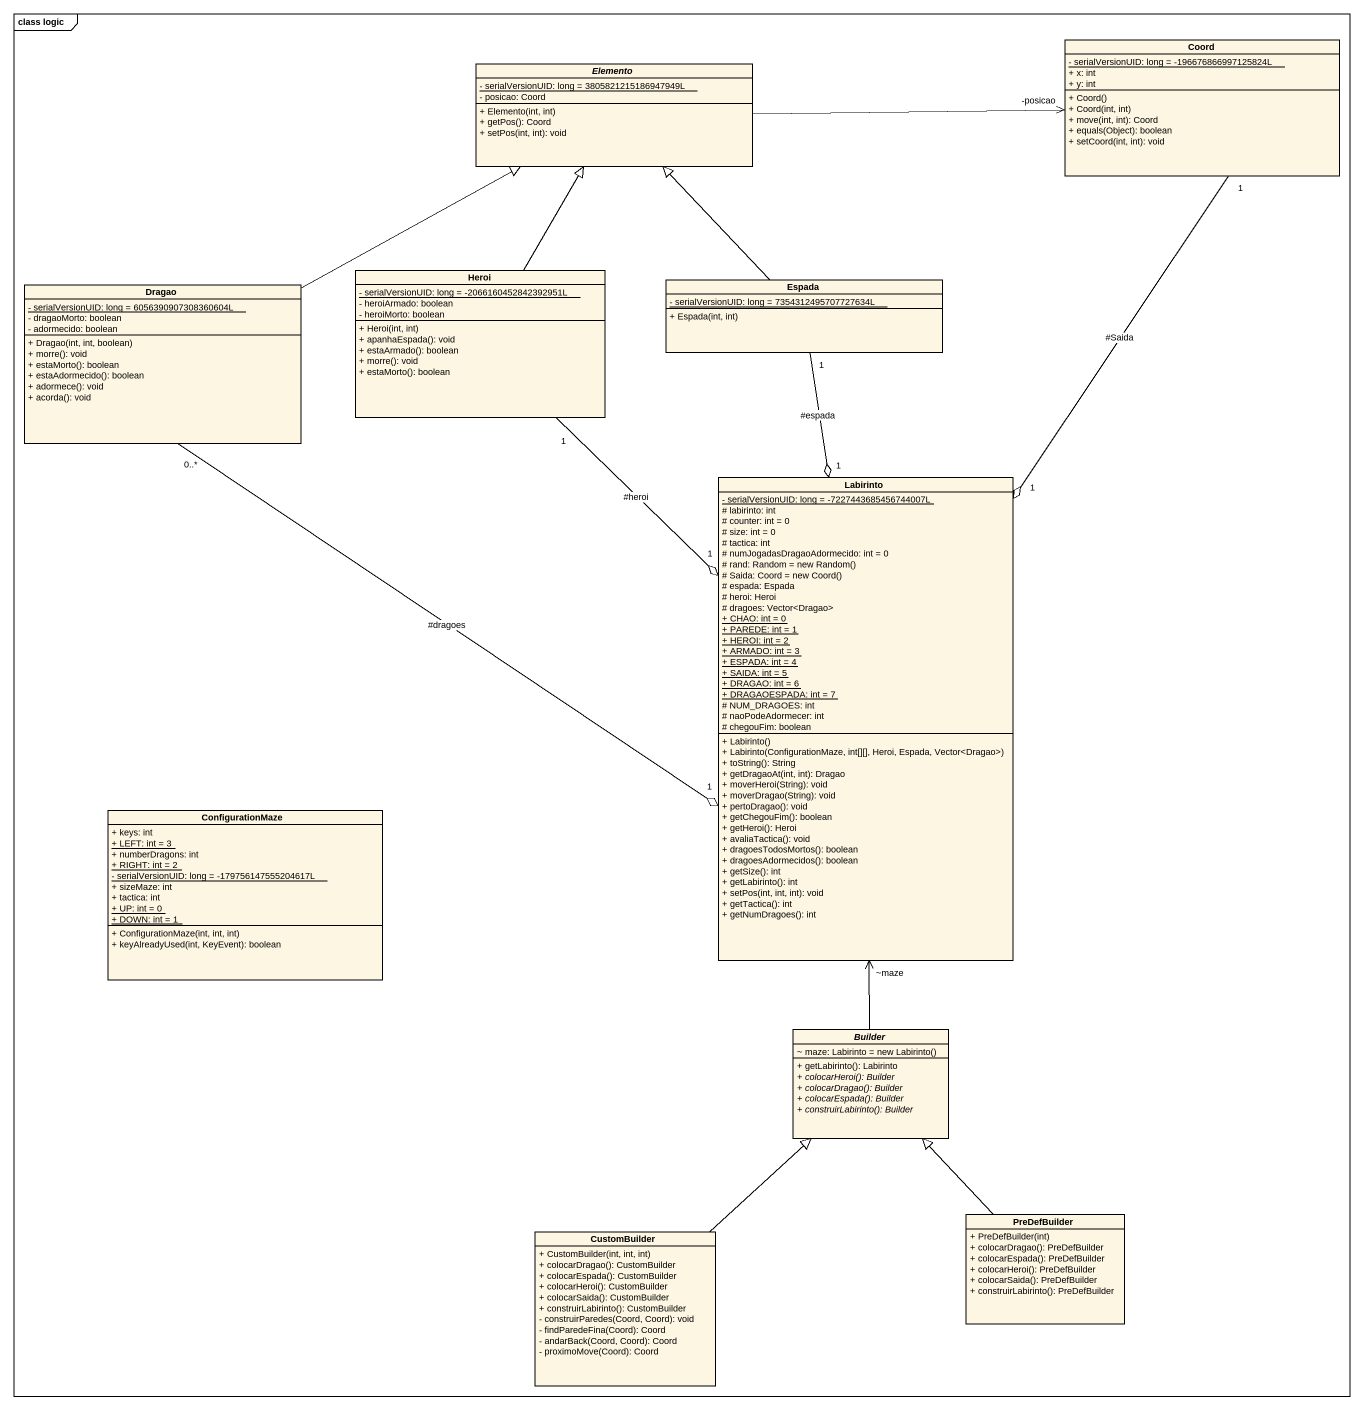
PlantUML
@startuml
mainframe class logic
hide circle
hide empty members
skinparam classAttributeIconSize 0
class Coord {
  {static} - serialVersionUID: long = -196676866997125824L
  + x: int
  + y: int
  + Coord()
  + Coord(int, int)
  + move(int, int): Coord
  + equals(Object): boolean
  + setCoord(int, int): void
}
abstract class Elemento {
  {static} - serialVersionUID: long = 3805821215186947949L
  - posicao: Coord
  + Elemento(int, int)
  + getPos(): Coord
  + setPos(int, int): void
}
class Heroi {
  {static} - serialVersionUID: long = -2066160452842392951L
  - heroiArmado: boolean
  - heroiMorto: boolean
  + Heroi(int, int)
  + apanhaEspada(): void
  + estaArmado(): boolean
  + morre(): void
  + estaMorto(): boolean
}
class Dragao {
  {static} - serialVersionUID: long = 6056390907308360604L
  - dragaoMorto: boolean
  - adormecido: boolean
  + Dragao(int, int, boolean)
  + morre(): void
  + estaMorto(): boolean
  + estaAdormecido(): boolean
  + adormece(): void
  + acorda(): void
}
class Espada {
  {static} - serialVersionUID: long = 7354312495707727634L
  + Espada(int, int)
}
class Labirinto {
  {static} - serialVersionUID: long = -7227443685456744007L
  # labirinto: int
  # counter: int = 0
  # size: int = 0
  # tactica: int
  # numJogadasDragaoAdormecido: int = 0
  {field} # rand: Random = new Random()
  {field} # Saida: Coord = new Coord()
  # espada: Espada
  # heroi: Heroi
  # dragoes: Vector<Dragao>
  {static} + CHAO: int = 0
  {static} + PAREDE: int = 1
  {static} + HEROI: int = 2
  {static} + ARMADO: int = 3
  {static} + ESPADA: int = 4
  {static} + SAIDA: int = 5
  {static} + DRAGAO: int = 6
  {static} + DRAGAOESPADA: int = 7
  # NUM_DRAGOES: int
  # naoPodeAdormecer: int
  # chegouFim: boolean
  + Labirinto()
  + Labirinto(ConfigurationMaze, int[][], Heroi, Espada, Vector<Dragao>)
  + toString(): String
  + getDragaoAt(int, int): Dragao
  + moverHeroi(String): void
  + moverDragao(String): void
  + pertoDragao(): void
  + getChegouFim(): boolean
  + getHeroi(): Heroi
  + avaliaTactica(): void
  + dragoesTodosMortos(): boolean
  + dragoesAdormecidos(): boolean
  + getSize(): int
  + getLabirinto(): int
  + setPos(int, int, int): void
  + getTactica(): int
  + getNumDragoes(): int
}
class ConfigurationMaze {
  + keys: int
  {static} + LEFT: int = 3
  + numberDragons: int
  {static} + RIGHT: int = 2
  {static} - serialVersionUID: long = -179756147555204617L
  + sizeMaze: int
  + tactica: int
  {static} + UP: int = 0
  {static} + DOWN: int = 1
  + ConfigurationMaze(int, int, int)
  + keyAlreadyUsed(int, KeyEvent): boolean
}
abstract class Builder {
  {field} ~ maze: Labirinto = new Labirinto()
  + getLabirinto(): Labirinto
  {abstract} + colocarHeroi(): Builder
  {abstract} + colocarDragao(): Builder
  {abstract} + colocarEspada(): Builder
  {abstract} + construirLabirinto(): Builder
}
class CustomBuilder {
  + CustomBuilder(int, int, int)
  + colocarDragao(): CustomBuilder
  + colocarEspada(): CustomBuilder
  + colocarHeroi(): CustomBuilder
  + colocarSaida(): CustomBuilder
  + construirLabirinto(): CustomBuilder
  - construirParedes(Coord, Coord): void
  - findParedeFina(Coord): Coord
  - andarBack(Coord, Coord): Coord
  - proximoMove(Coord): Coord
}
class PreDefBuilder {
  + PreDefBuilder(int)
  + colocarDragao(): PreDefBuilder
  + colocarEspada(): PreDefBuilder
  + colocarHeroi(): PreDefBuilder
  + colocarSaida(): PreDefBuilder
  + construirLabirinto(): PreDefBuilder
}
Coord "1" --o "1" Labirinto : #Saida
Elemento -right-> "-posicao" Coord
Heroi -up-|> Elemento
Heroi "1" --o "1" Labirinto : #heroi
Dragao -right-|> Elemento
Dragao "0..*" -right-o "1" Labirinto : #dragoes
Espada -up-|> Elemento
Espada "1" --o "1" Labirinto : #espada
Builder -up-> "~maze" Labirinto
CustomBuilder -up-|> Builder
PreDefBuilder -up-|> Builder
@enduml
